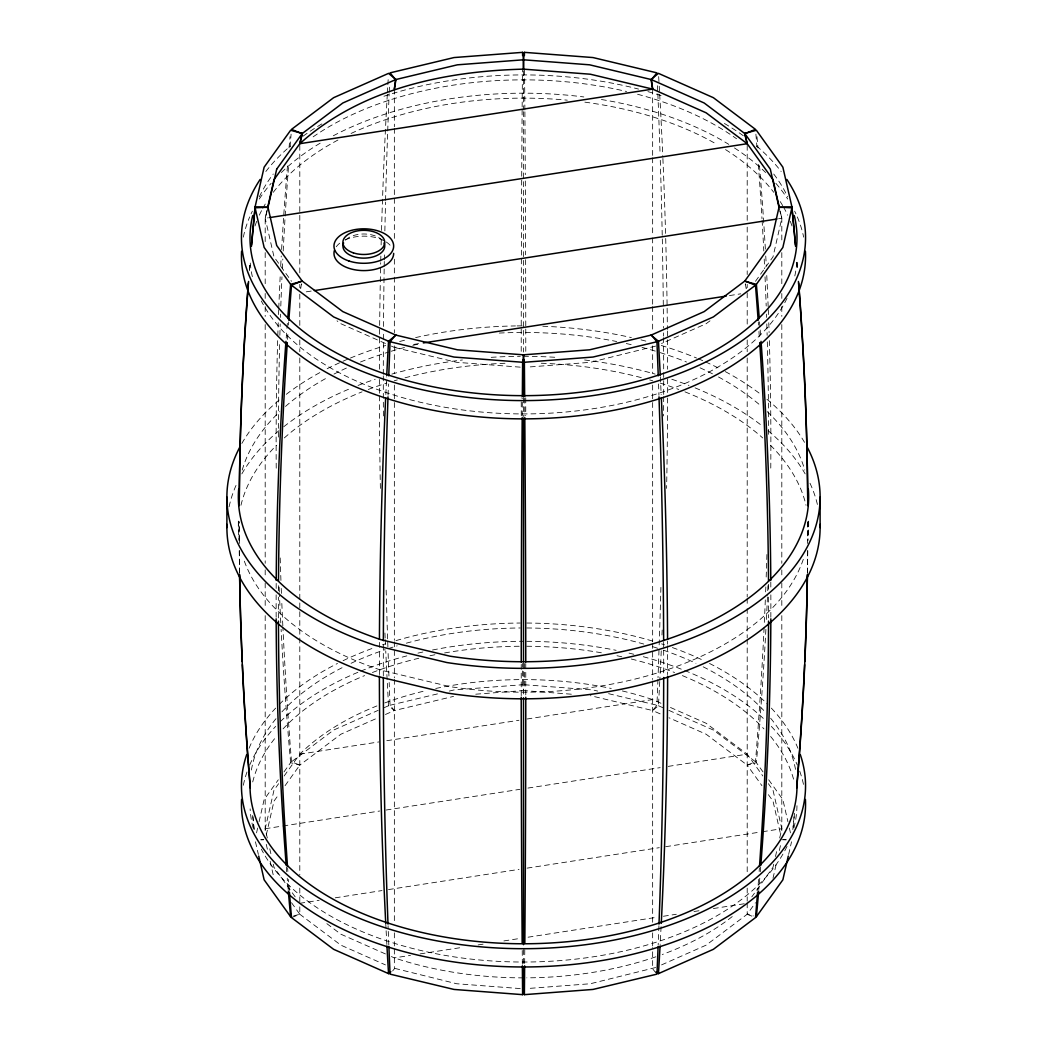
<?xml version="1.0" encoding="UTF-8"?>
<svg xmlns="http://www.w3.org/2000/svg" width="1047" height="1047" viewBox="0 0 1047 1047"><rect width="100%" height="100%" fill="white"/><g stroke="black" fill="none" stroke-linecap="round" stroke-linejoin="round"><path stroke-width="0.75" stroke-dasharray="5 3.75" d="M524.56 663.51A4693.963 334.032 -87.1 0 1 524.377 684.738L523.5 690.562L472.956 694.41M301.549 283.907L300.672 288.37L301.732 284.09M266.959 210.552L265.192 218.273L265.192 242.799M256.554 832.849L257.627 828.085M259.08 821.751L264.132 799.568L278.319 779.793M267.312 837.993L265.192 828.727L274 790.132L278.607 783.706M266.252 835.061L274 801.099L278.607 794.673M773.707 864.246L773 867.322L751.811 896.873M775.474 856.525L777.227 848.803M779.688 837.993L781.808 828.727L773 790.132L768.393 783.706M773 878.289L776.874 861.301M779.334 850.504L780.748 844.327M788.64 854.457L791.532 841.788M267.666 208.549L265.192 218.273L274 256.868L291.511 281.277M266.815 212.083L265.192 218.273L268.425 217.776M283.999 771.888L290.621 762.661L299.795 765.121L340.851 734.235L378.006 717.784M284.13 775.997L299.795 754.167A258.308 149.132 0 0 1 376.933 705.927M285.059 785.682L299.795 765.121L291.498 761.771L333.627 730.073L378.15 710.35M755.489 281.277L773 256.868L781.808 218.273L780.041 210.552M661.573 964.889L706.149 945.14L747.205 914.253L755.489 902.697M392.638 970.962L394.353 968.841L394.353 947.587M657.948 679.254A4693.963 1619.735 -74.9 0 1 656.927 705.246L652.647 710.547L590.351 695.64M659.754 681.505A4693.963 2198.307 -68 0 1 658.458 705.757L652.647 710.547L661.573 714.486M709.997 320.827L706.149 323.719L661.573 343.468M655.618 346.099L590.351 362.314L526.759 367.157M384.079 707.72L388.542 705.743L394.353 710.547L453.534 696.386M385.427 714.486L394.353 710.547L390.06 705.246A4693.963 1619.735 74.9 0 1 389.183 682.5M655.618 967.533L590.351 983.748L526.759 988.577M291.498 917.617L299.795 914.253L340.851 945.14L385.427 964.889M293.684 915.903L299.795 914.253L299.795 906.087M390.06 705.246L438.405 693.677M449.32 691.072L454.005 689.947L522.623 684.738L523.5 690.562L574.044 694.41M306.248 291.838L312.7 290.844M778.575 218.771L781.808 218.273L780.041 211.324M391.382 346.099L394.353 347.421L399.182 346.675M413.683 344.424L421.732 343.18M729.471 295.581L740.753 293.827M299.795 754.167L378.752 741.957M386.801 740.7L518.919 720.271M526.981 719.014L652.647 699.579L661.573 703.532M265.192 828.727L281.316 826.24M282.926 825.991L379.655 811.019M386.094 810.025L519.901 789.333M527.963 788.077L660.147 767.634M668.208 766.391L747.205 754.167L762.87 775.997M299.795 903.299L319.152 900.302M335.262 897.816L382.011 890.578M388.463 889.584L519.037 869.376M527.099 868.133L659.283 847.677M665.735 846.683L760.842 831.972M762.465 831.724L781.808 828.727M391.382 956.565L394.353 957.887L410.463 955.388M420.122 953.896L462.015 947.417M478.126 944.918L486.188 943.674M503.908 940.926L520.019 938.439M528.081 937.196L656.966 917.251M663.418 916.256L676.31 914.267M694.03 911.518L700.469 910.524M713.36 908.534L745.582 903.548M260.873 839.916L263.752 839.759M783.248 839.615L786.127 839.472M781.808 839.694L786.127 839.916M260.873 839.472L263.752 839.615M520.241 367.157L456.649 362.314L394.353 347.421M524.377 684.738L592.995 689.947L597.68 691.072M520.241 988.577L456.649 983.748L391.382 967.533M608.595 693.677L656.94 705.246M747.205 902.815L747.205 914.253L753.317 915.903M747.205 914.253L755.502 917.617M385.427 343.468L340.851 323.719L337.003 320.827M670.486 707.484L706.149 723.281L747.205 754.167M658.458 705.743L662.921 707.72M668.85 710.35L713.373 730.073L755.502 761.771L747.205 765.121L706.149 734.235L668.994 717.784M385.427 953.935L340.851 934.186L325.46 922.603M656.076 973.082L652.647 968.841L652.647 947.587M763.001 771.888L756.379 762.661L747.205 765.121L761.941 785.682M768.681 779.793L782.868 799.568L787.92 821.751M768.393 794.673L773 801.099L780.748 835.061M295.189 896.873L274 867.322L273.293 864.246M291.511 902.697L299.795 914.253M779.387 208.994L781.808 218.273L781.808 242.799M789.373 828.085L790.446 832.849M269.773 848.803L271.526 856.525M266.252 844.327L267.666 850.504M270.126 861.301L273.293 875.2M255.468 841.788L258.36 854.457M745.268 284.09L746.236 288.462L745.451 283.907M808.664 521.144L808.664 527.557M781.808 252.615L781.808 283.685M781.808 293.5L781.808 298.395M781.808 306.575L781.808 316.39M781.808 324.57L781.808 563.325M781.808 569.869L781.808 576.4M781.808 582.943L781.808 609.105M781.808 615.649L781.808 833.15M747.205 145.337L747.205 220.564M747.205 227.107L747.205 274.536M747.205 284.339L747.205 287.611M747.205 292.833L747.205 325.538M747.205 339.948L747.205 351.7M747.205 357.93L747.205 596.999M747.205 598.321L747.205 606.815M747.205 608.451L747.205 637.885M747.205 639.207L747.205 875.004M747.205 888.092L747.205 901.179M652.647 89.113L652.647 156.173M652.647 157.796L652.647 236.295M652.647 237.931L652.647 304.978M652.647 306.614L652.647 332.776M652.647 345.863L652.647 373.661M652.647 385.034L652.647 641.863M652.647 643.421L652.647 679.464M652.647 681.021L652.647 923.048M652.647 932.864L652.647 945.951M523.5 70.777L523.5 110.027M523.5 111.663L523.5 352.054M523.5 397.834L523.5 416.457M523.5 662.764L523.5 696.098M523.5 949.577L523.5 964.287M394.353 89.113L394.353 126.726M394.353 128.362L394.353 241.203M394.353 259.198L394.353 275.544M394.353 277.18L394.353 332.776M394.353 345.863L394.353 373.661M394.353 385.034L394.353 640.227M394.353 641.785L394.353 677.841M394.353 679.385L394.353 923.048M394.353 932.864L394.353 945.951M299.795 145.337L299.795 274.536M299.795 284.339L299.795 287.611M299.795 294.155L299.795 325.538M299.795 339.948L299.795 351.7M299.795 357.93L299.795 610.087M299.795 611.723L299.795 875.004M299.795 888.092L299.795 904.451M265.192 252.615L265.192 283.685M265.192 293.5L265.192 298.395M265.192 306.575L265.192 316.39M265.192 324.57L265.192 563.325M265.192 569.869L265.192 576.4M265.192 582.943L265.192 609.105M265.192 615.649L265.192 833.15M238.336 521.144L238.336 527.557M796.976 805.706A273.489 157.901 0 0 1 793.875 827.902M787.03 846.356A273.489 157.901 0 0 1 525.947 962.023A273.489 157.901 0 0 1 261.318 849.078M253.125 827.902A273.489 157.901 0 0 1 250.128 808.86M252.72 781.939A273.489 157.901 0 0 1 276.356 736.499M283.056 728.882A273.489 157.901 0 0 1 364.618 675.603M372.405 672.514A273.489 157.901 0 0 1 418.839 658.249M430.016 655.736A273.489 157.901 0 0 1 436.468 654.44M444.582 652.948A273.489 157.901 0 0 1 520.28 646.248M526.72 646.248A273.489 157.901 0 0 1 602.418 652.948M616.984 655.736A273.489 157.901 0 0 1 621.8 656.783M631.315 659.021A273.489 157.901 0 0 1 674.595 672.514M682.382 675.603A273.489 157.901 0 0 1 763.944 728.882M770.644 736.499A273.489 157.901 0 0 1 794.28 781.939M251.385 770.016A273.489 157.901 0 0 1 276.356 718.229M281.905 711.868A273.489 157.901 0 0 1 343.822 666.821M351.059 663.301A273.489 157.901 0 0 1 385.139 649.663M388.215 648.63A273.489 157.901 0 0 1 397.153 645.829M406.315 643.185A273.489 157.901 0 0 1 520.28 627.978M526.72 627.978A273.489 157.901 0 0 1 643.761 644.049M652.857 646.745A273.489 157.901 0 0 1 658.785 648.63M663.471 650.2A273.489 157.901 0 0 1 695.941 663.301M703.178 666.821A273.489 157.901 0 0 1 765.095 711.868M770.644 718.229A273.489 157.901 0 0 1 795.615 770.016M243.349 785.237A282.049 162.848 0 0 1 247.288 771.155M249.71 765.017A282.049 162.848 0 0 1 275.662 726.396M280.282 721.671A282.049 162.848 0 0 1 359.252 671.755M360.757 671.127A282.049 162.848 0 0 1 406.851 655.867M417.962 653.119A282.049 162.848 0 0 1 424.401 651.679M432.503 650.004A282.049 162.848 0 0 1 523.5 641.288M526.746 641.301A282.049 162.848 0 0 1 616.12 650.318M629.038 653.119A282.049 162.848 0 0 1 633.828 654.27M643.277 656.705A282.049 162.848 0 0 1 683.194 669.91M684.725 670.512A282.049 162.848 0 0 1 764.572 719.59M771.338 726.396A282.049 162.848 0 0 1 797.291 765.017M799.712 771.155A282.049 162.848 0 0 1 803.651 785.237M249.068 748.278A282.049 162.848 0 0 1 275.662 708.125M279.235 704.435A282.049 162.848 0 0 1 337.474 663.458M343.102 660.683A282.049 162.848 0 0 1 374.617 647.556M382.469 644.834A282.049 162.848 0 0 1 385.427 643.866M395.988 640.607A282.049 162.848 0 0 1 520.254 623.03M526.746 623.03A282.049 162.848 0 0 1 652.543 641.065M661.573 643.866A282.049 162.848 0 0 1 664.531 644.834M672.383 647.556A282.049 162.848 0 0 1 703.898 660.683M709.526 663.458A282.049 162.848 0 0 1 767.765 704.435M771.338 708.125A282.049 162.848 0 0 1 797.932 748.278M229.084 506.8A296.602 171.237 0 0 1 237.002 483.243M241.844 473.885A296.602 171.237 0 0 1 278.895 430.697M283.763 426.731A296.602 171.237 0 0 1 351.91 387.874M358.022 385.44A296.602 171.237 0 0 1 375.192 379.263M391.853 374.106A296.602 171.237 0 0 1 462.381 359.985M491.239 357.328A296.602 171.237 0 0 1 520.294 356.32M523.5 356.32A296.602 171.237 0 0 1 555.761 357.328M584.619 359.985A296.602 171.237 0 0 1 655.147 374.106M671.808 379.263A296.602 171.237 0 0 1 688.978 385.44M695.09 387.874A296.602 171.237 0 0 1 763.237 426.731M768.105 430.697A296.602 171.237 0 0 1 805.156 473.885M809.998 483.243A296.602 171.237 0 0 1 817.916 506.8M241.844 443.444A296.602 171.237 0 0 1 280.099 399.247M286.276 394.313A296.602 171.237 0 0 1 321.704 371.606M327.174 368.74A296.602 171.237 0 0 1 341.466 361.909M342.945 361.254A296.602 171.237 0 0 1 348.9 358.676M350.405 358.048A296.602 171.237 0 0 1 385.702 345.471M399.666 341.505A296.602 171.237 0 0 1 406 339.869M415.633 337.592A296.602 171.237 0 0 1 515.477 325.931M517.087 325.905A296.602 171.237 0 0 1 523.5 325.866M542.817 326.232A296.602 171.237 0 0 1 631.367 337.592M641 339.869A296.602 171.237 0 0 1 647.334 341.505M661.298 345.471A296.602 171.237 0 0 1 696.595 358.048M698.1 358.676A296.602 171.237 0 0 1 704.055 361.254M705.534 361.909A296.602 171.237 0 0 1 719.826 368.74M725.296 371.606A296.602 171.237 0 0 1 760.724 394.313M766.901 399.247A296.602 171.237 0 0 1 805.156 443.444M242.21 470.064A285.164 164.641 0 0 1 279.771 411.641M285.465 406.445A285.164 164.641 0 0 1 328.509 376.972M334.019 374.067A285.164 164.641 0 0 1 346.937 367.824M360.508 362.013A285.164 164.641 0 0 1 389.759 351.7M391.251 351.242A285.164 164.641 0 0 1 404.993 347.368M412.793 345.379A285.164 164.641 0 0 1 420.711 343.534M499.249 333.064A285.164 164.641 0 0 1 616.696 341.518M626.289 343.534A285.164 164.641 0 0 1 634.207 345.379M642.007 347.368A285.164 164.641 0 0 1 658.733 352.158M660.212 352.63A285.164 164.641 0 0 1 686.492 362.013M700.063 367.824A285.164 164.641 0 0 1 712.981 374.067M718.491 376.972A285.164 164.641 0 0 1 761.535 406.445M767.229 411.641A285.164 164.641 0 0 1 804.79 470.064M803.298 559.334A285.164 164.641 0 0 1 449.7 686.583L380.925 670.132A285.164 164.641 0 0 1 243.702 559.334M239.671 543.472A285.164 164.641 0 0 1 238.546 521.223M240.967 505.269A285.164 164.641 0 0 1 276.539 445.237M284.3 437.934A285.164 164.641 0 0 1 362.04 391.853M368.256 389.458A285.164 164.641 0 0 1 386.788 383.071M394.274 380.794A285.164 164.641 0 0 1 397.31 379.917M404.993 377.81A285.164 164.641 0 0 1 505.74 363.244M541.26 363.244A285.164 164.641 0 0 1 642.007 377.81M649.69 379.917A285.164 164.641 0 0 1 652.726 380.794M660.212 383.071A285.164 164.641 0 0 1 678.744 389.458M684.96 391.853A285.164 164.641 0 0 1 762.7 437.934M770.461 445.237A285.164 164.641 0 0 1 806.033 505.269M808.454 521.223A285.164 164.641 0 0 1 807.329 543.472M796.78 262.339A273.489 157.901 0 0 1 794.647 276.644M787.03 298.251A273.489 157.901 0 0 1 525.947 413.918A273.489 157.901 0 0 1 261.318 300.973M252.353 276.644A273.489 157.901 0 0 1 250.22 262.339M255.01 225.956A273.489 157.901 0 0 1 256.711 221.297M259.329 215.159A273.489 157.901 0 0 1 262.038 209.714M262.771 208.366A273.489 157.901 0 0 1 266.763 201.613M273.267 192.308A273.489 157.901 0 0 1 338.207 139.892M351.059 133.466A273.489 157.901 0 0 1 567.291 100.172M584.88 102.161A273.489 157.901 0 0 1 716.894 144.381M725.558 149.616A273.489 157.901 0 0 1 773.733 192.308M780.237 201.613A273.489 157.901 0 0 1 782.698 205.657M783.483 207.005A273.489 157.901 0 0 1 787.671 215.159M790.289 221.297A273.489 157.901 0 0 1 791.99 225.956M259.329 196.888A273.489 157.901 0 0 1 273.267 174.038M313.132 136.856A273.489 157.901 0 0 1 626.577 91.508M637.584 94.256A273.489 157.901 0 0 1 736.551 138.754M773.733 174.038A273.489 157.901 0 0 1 787.671 196.888M243.349 237.132A282.049 162.848 0 0 1 249.71 216.912M251.058 213.876A282.049 162.848 0 0 1 252.366 211.167M259.29 199.035A282.049 162.848 0 0 1 271.121 183.33M281.355 172.533A282.049 162.848 0 0 1 321.128 142.601M333.339 135.757A282.049 162.848 0 0 1 583.82 96.952M601.423 99.517A282.049 162.848 0 0 1 728.777 144.355M734.457 147.941A282.049 162.848 0 0 1 765.645 172.533M775.879 183.33A282.049 162.848 0 0 1 787.71 199.035M794.634 211.167A282.049 162.848 0 0 1 795.942 213.876M797.291 216.912A282.049 162.848 0 0 1 803.651 237.132M265.846 171.499A282.049 162.848 0 0 1 290.412 146.056M303.002 136.215A282.049 162.848 0 0 1 322.594 123.467M383.948 96.245A282.049 162.848 0 0 1 638.578 89.087M647.936 91.626A282.049 162.848 0 0 1 663.052 96.245M724.406 123.467A282.049 162.848 0 0 1 743.998 136.215M756.588 146.056A282.049 162.848 0 0 1 781.154 171.499M290.634 762.661A4693.963 3473.54 38.9 0 1 281.106 629.352M280.779 622.873A4693.963 3473.54 38.9 0 1 279.405 593.741M279.34 592.131A4693.963 3473.54 38.9 0 1 279.065 585.666M276.225 468.179A4693.963 3473.54 38.9 0 1 277.651 340.615M277.795 335.812A4693.963 3473.54 38.9 0 1 278.227 322.738M278.528 314.571A4693.963 3473.54 38.9 0 1 278.711 309.69M278.777 308.054A4693.963 3473.54 38.9 0 1 280.23 275.492M280.727 265.742A4693.963 3473.54 38.9 0 1 281.25 256.005M281.617 249.513A4693.963 3473.54 38.9 0 1 287.506 165.57M289.024 147.902A4693.963 3473.54 38.9 0 1 290.032 136.686M254.172 829.577A4693.963 3818.043 8.6 0 1 252.942 816.778M239.593 573.39A4693.963 3818.043 8.6 0 1 239.305 550.984M239.226 539.781A4693.963 3818.043 8.6 0 1 239.174 522.191M249.33 270.231A4693.963 3818.043 8.6 0 1 249.984 262.3M254.015 829.106A4693.963 3818.043 -8.6 0 1 252.497 813.257M239.541 572.788A4693.963 3818.043 -8.6 0 1 239.279 550.408M239.213 540.802A4693.963 3818.043 -8.6 0 1 239.174 521.615M249.461 270.231A4693.963 3818.043 -8.6 0 1 250.115 262.234M288.187 889.466A4693.963 3473.54 -38.9 0 1 287.231 878.224M286.721 871.785A4693.963 3473.54 -38.9 0 1 286.328 866.955M276.159 617.233A4693.963 3473.54 -38.9 0 1 276.146 594.84M276.172 588.427A4693.963 3473.54 -38.9 0 1 276.199 582.027M286.211 338.102A4693.963 3473.54 -38.9 0 1 286.826 329.962M286.957 328.339A4693.963 3473.54 -38.9 0 1 287.467 321.822M759.533 321.822A4693.963 3473.54 38.9 0 1 760.043 328.339M760.174 329.962A4693.963 3473.54 38.9 0 1 760.789 338.102M770.801 582.027A4693.963 3473.54 38.9 0 1 770.828 588.427M770.854 594.84A4693.963 3473.54 38.9 0 1 770.841 617.233M760.672 866.955A4693.963 3473.54 38.9 0 1 760.279 871.785M759.769 878.224A4693.963 3473.54 38.9 0 1 758.813 889.466M796.885 262.234A4693.963 3818.043 8.6 0 1 797.539 270.231M807.826 521.615A4693.963 3818.043 8.6 0 1 807.787 540.802M807.721 550.408A4693.963 3818.043 8.6 0 1 807.459 572.788M794.503 813.257A4693.963 3818.043 8.6 0 1 792.985 829.106M388.542 705.757A4693.963 2198.307 68 0 1 385.741 650.881M385.453 644.442A4693.963 2198.307 68 0 1 385.231 639.625M385.152 638.016A4693.963 2198.307 68 0 1 384.812 629.993M380.388 488.386A4693.963 2198.307 68 0 1 379.38 394.811M379.38 393.201A4693.963 2198.307 68 0 1 379.367 378.805M379.38 369.211A4693.963 2198.307 68 0 1 380.689 262.705M380.728 261.083A4693.963 2198.307 68 0 1 380.886 254.617M381.121 244.933A4693.963 2198.307 68 0 1 381.252 240.09M381.527 230.419A4693.963 2198.307 68 0 1 387.311 94.387M387.403 92.764A4693.963 2198.307 68 0 1 387.77 86.299M387.861 84.676A4693.963 2198.307 68 0 1 388.345 76.601M291.511 761.771A4693.963 3139.495 50.5 0 1 282.912 627.546M282.834 625.923A4693.963 3139.495 50.5 0 1 281.682 599.905M281.434 593.413A4693.963 3139.495 50.5 0 1 281.172 586.922M280.936 580.431A4693.963 3139.495 50.5 0 1 280.099 554.517M278.41 437.083A4693.963 3139.495 50.5 0 1 279.693 341.846M279.863 335.328A4693.963 3139.495 50.5 0 1 280.203 323.916M280.413 317.411A4693.963 3139.495 50.5 0 1 280.517 314.152M280.805 306.025A4693.963 3139.495 50.5 0 1 281.97 276.84M282.337 268.752A4693.963 3139.495 50.5 0 1 282.795 259.054M283.2 250.992A4693.963 3139.495 50.5 0 1 288.684 164.379M290.058 146.868A4693.963 3139.495 50.5 0 1 291.105 134.16M657.503 85.723A4693.963 1619.735 -74.9 0 1 657.778 92.162M657.843 93.772A4693.963 1619.735 -74.9 0 1 660.068 153.791M660.277 160.322A4693.963 1619.735 -74.9 0 1 662.267 237.329M662.306 238.938A4693.963 1619.735 -74.9 0 1 663.497 328.13M663.536 332.894A4693.963 1619.735 -74.9 0 1 663.549 336.061M663.562 337.644A4693.963 1619.735 -74.9 0 1 663.68 371.096M663.68 372.693A4693.963 1619.735 -74.9 0 1 663.693 377.483M663.693 380.676A4693.963 1619.735 -74.9 0 1 663.68 395.099M663.667 396.695A4693.963 1619.735 -74.9 0 1 663.602 415.973M660.906 587.38A4693.963 1619.735 -74.9 0 1 659.1 646.889M658.995 650.122A4693.963 1619.735 -74.9 0 1 658.013 677.631M524.547 69.953A4693.963 334.032 -87.1 0 1 524.874 110.197M524.887 111.82A4693.963 334.032 -87.1 0 1 525.28 174.653M525.319 181.013A4693.963 334.032 -87.1 0 1 525.62 254.814M525.633 259.669A4693.963 334.032 -87.1 0 1 525.764 327.449M525.764 329.046A4693.963 334.032 -87.1 0 1 525.777 351.36M525.751 397.873A4693.963 334.032 -87.1 0 1 525.738 415.62M660.33 376.789A4693.963 2198.307 68 0 1 661.181 394.51M667.58 640.973A4693.963 2198.307 68 0 1 667.593 644.18M667.593 645.777A4693.963 2198.307 68 0 1 667.62 674.595M661.089 926.634A4693.963 2198.307 68 0 1 660.147 944.499M758.277 321.9A4693.963 3139.495 50.5 0 1 758.499 325.094M758.944 331.454A4693.963 3139.495 50.5 0 1 759.481 339.411M768.524 584.291A4693.963 3139.495 50.5 0 1 768.563 590.704M768.577 597.117A4693.963 3139.495 50.5 0 1 768.577 617.9M759.376 868.251A4693.963 3139.495 50.5 0 1 759.14 871.444M758.552 879.428A4693.963 3139.495 50.5 0 1 757.701 890.578M755.895 134.16A4693.963 3139.495 -50.5 0 1 756.942 146.868M758.316 164.379A4693.963 3139.495 -50.5 0 1 762.007 218.797M762.111 220.407A4693.963 3139.495 -50.5 0 1 763.8 250.992M764.205 259.054A4693.963 3139.495 -50.5 0 1 764.663 268.752M765.03 276.84A4693.963 3139.495 -50.5 0 1 766.195 306.025M766.483 314.152A4693.963 3139.495 -50.5 0 1 766.587 317.411M766.797 323.916A4693.963 3139.495 -50.5 0 1 767.137 335.328M767.307 341.846A4693.963 3139.495 -50.5 0 1 768.59 437.083M766.901 554.517A4693.963 3139.495 -50.5 0 1 766.064 580.431M765.828 586.922A4693.963 3139.495 -50.5 0 1 765.566 593.413M765.318 599.905A4693.963 3139.495 -50.5 0 1 764.166 625.923M764.088 627.546A4693.963 3139.495 -50.5 0 1 755.489 761.771M658.655 76.601A4693.963 2198.307 -68 0 1 659.139 84.676M659.23 86.299A4693.963 2198.307 -68 0 1 659.597 92.764M659.689 94.387A4693.963 2198.307 -68 0 1 662.816 156.88M662.895 158.463A4693.963 2198.307 -68 0 1 665.656 236.871M665.709 238.48A4693.963 2198.307 -68 0 1 667.109 306.562M667.122 308.184A4693.963 2198.307 -68 0 1 667.384 329.425M667.397 331.009A4693.963 2198.307 -68 0 1 667.62 369.211M667.633 378.805A4693.963 2198.307 -68 0 1 667.62 396.407M667.606 398.017A4693.963 2198.307 -68 0 1 666.612 488.386M662.188 629.993A4693.963 2198.307 -68 0 1 661.848 638.016M661.259 650.881A4693.963 2198.307 -68 0 1 659.832 679.883M797.016 262.3A4693.963 3818.043 -8.6 0 1 797.67 270.231M807.826 522.191A4693.963 3818.043 -8.6 0 1 807.774 539.781M807.695 550.984A4693.963 3818.043 -8.6 0 1 807.407 573.39M794.058 816.778A4693.963 3818.043 -8.6 0 1 792.828 829.577M756.968 136.686A4693.963 3473.54 -38.9 0 1 757.976 147.902M759.494 165.57A4693.963 3473.54 -38.9 0 1 765.383 249.513M765.75 256.005A4693.963 3473.54 -38.9 0 1 766.273 265.742M766.77 275.492A4693.963 3473.54 -38.9 0 1 768.223 308.054M768.289 309.69A4693.963 3473.54 -38.9 0 1 768.472 314.571M768.773 322.738A4693.963 3473.54 -38.9 0 1 769.1 332.54M769.349 340.615A4693.963 3473.54 -38.9 0 1 770.775 468.179M767.935 585.666A4693.963 3473.54 -38.9 0 1 767.53 595.363M767.451 596.986A4693.963 3473.54 -38.9 0 1 766.221 622.873M765.894 629.352A4693.963 3473.54 -38.9 0 1 756.366 762.661M522.623 684.738A4693.963 334.032 87.1 0 1 522.44 663.51M521.262 415.62A4693.963 334.032 87.1 0 1 521.249 397.873M521.223 351.36A4693.963 334.032 87.1 0 1 521.694 177.833M521.707 176.249A4693.963 334.032 87.1 0 1 522.139 108.574M522.152 106.964A4693.963 334.032 87.1 0 1 522.453 69.953M388.934 676.009A4693.963 1619.735 74.9 0 1 388.005 650.122M387.9 646.889A4693.963 1619.735 74.9 0 1 387.678 640.437M387.626 638.827A4693.963 1619.735 74.9 0 1 386.094 587.38M383.398 415.973A4693.963 1619.735 74.9 0 1 383.333 399.902M383.333 398.305A4693.963 1619.735 74.9 0 1 383.307 375.886M383.307 374.289A4693.963 1619.735 74.9 0 1 383.411 340.825M383.424 339.241A4693.963 1619.735 74.9 0 1 383.464 332.894M383.503 326.494A4693.963 1619.735 74.9 0 1 384.184 267.967M384.21 266.357A4693.963 1619.735 74.9 0 1 384.288 261.501M384.314 259.892A4693.963 1619.735 74.9 0 1 384.432 253.439M384.864 230.903A4693.963 1619.735 74.9 0 1 385.532 202.084M385.571 200.487A4693.963 1619.735 74.9 0 1 387.652 132.616M387.704 130.993A4693.963 1619.735 74.9 0 1 389.157 93.772M389.222 92.162A4693.963 1619.735 74.9 0 1 389.497 85.723M524.665 398.135A4693.963 334.032 87.1 0 1 524.796 416.012M525.764 663.602A4693.963 334.032 87.1 0 1 525.777 695.64M524.769 949.721A4693.963 334.032 87.1 0 1 524.652 964.208M658.537 383.948A4693.963 1619.735 74.9 0 1 658.943 395.256M663.654 642.282A4693.963 1619.735 74.9 0 1 663.667 648.695M663.667 650.305A4693.963 1619.735 74.9 0 1 663.68 675.904M658.929 925.744A4693.963 1619.735 74.9 0 1 658.17 945.166M388.83 945.166A4693.963 1619.735 -74.9 0 1 388.071 925.744M383.32 675.904A4693.963 1619.735 -74.9 0 1 383.346 642.282M388.057 395.256A4693.963 1619.735 -74.9 0 1 388.463 383.948M522.348 964.208A4693.963 334.032 -87.1 0 1 522.231 949.721M521.223 695.64A4693.963 334.032 -87.1 0 1 521.236 663.602M522.204 416.012A4693.963 334.032 -87.1 0 1 522.335 398.135M289.299 890.578A4693.963 3139.495 -50.5 0 1 288.449 879.428M287.86 871.444A4693.963 3139.495 -50.5 0 1 287.624 868.251M278.423 617.9A4693.963 3139.495 -50.5 0 1 278.423 597.117M278.437 590.704A4693.963 3139.495 -50.5 0 1 278.476 584.291M287.519 339.411A4693.963 3139.495 -50.5 0 1 288.056 331.454M288.501 325.094A4693.963 3139.495 -50.5 0 1 288.723 321.9M386.853 944.499A4693.963 2198.307 -68 0 1 386.081 929.88M385.99 928.257A4693.963 2198.307 -68 0 1 385.741 923.375M379.38 674.595A4693.963 2198.307 -68 0 1 379.394 648.983M379.394 647.386A4693.963 2198.307 -68 0 1 379.42 640.973M385.82 394.51A4693.963 2198.307 -68 0 1 386.67 376.789M732.246 916.57A258.308 149.132 0 0 1 662.228 954.524M655.867 956.788A258.308 149.132 0 0 1 526.772 977.846M523.5 977.859A258.308 149.132 0 0 1 394.353 957.887M384.773 702.93A258.308 149.132 0 0 1 426.221 690.575M435.735 688.468A258.308 149.132 0 0 1 611.265 688.468M622.35 690.955A258.308 149.132 0 0 1 652.647 699.579M336.257 246.778A29.84 17.223 0 0 1 341.401 242.001M345.039 239.985A29.84 17.223 0 0 1 384.916 241.19M386.251 242.001A29.84 17.223 0 0 1 391.382 246.778M345.693 240.025A20.927 12.08 0 0 1 381.946 240.025"/><path stroke-width="1.5" d="M523.5 396.839L523.657 359.527M267.666 207.463L274 179.678L299.795 143.701L652.647 89.113L651.456 79.637L656.94 72.858L592.995 57.559L524.377 52.35L523.251 59.81L523.5 69.141L590.351 74.219L652.647 89.113L706.149 112.814L747.205 143.701L773 179.678L779.334 207.463M522.348 396.512A4693.963 334.032 -87.1 0 1 522.623 362.262L523.749 354.802M388.895 946.776A4693.963 1619.735 -74.9 0 0 390.073 974.142L454.005 989.441L522.623 994.65L523.5 988.826L523.5 967.559M251.489 244.841A4693.963 3818.043 8.6 0 1 255.115 206.796L264.132 167.18L290.621 130.273L302.374 133.44L299.795 143.701C360.39 88.943 443.993 71.144 523.5 69.141L523.749 59.81L522.623 52.35L454.005 57.559L390.06 72.858L395.544 79.637L394.353 89.113L395.975 79.493L388.542 73.369L333.627 97.685L291.498 129.383L302.125 133.676L299.795 143.701M778.981 207.162L791.898 207.816L782.868 247.432L756.379 284.339L744.626 281.185M788.286 856.053L782.868 879.82L756.379 916.727M388.751 375.847A4693.963 1619.735 -74.9 0 1 390.073 341.754L395.544 334.975M386.749 375.179A4693.963 2198.307 -68 0 1 388.542 341.243L395.975 335.119M390.858 971.721L388.542 973.631L333.627 949.315L291.498 917.617A4693.963 3139.495 -50.5 0 1 289.417 892.175M651.025 335.119L658.458 341.257L713.373 316.927L755.502 285.229L744.875 280.936M302.125 280.936L291.498 285.229L333.627 316.927L388.542 341.257M302.374 281.185L290.621 284.339L264.132 247.432L255.102 207.816L268.019 207.162M658.249 375.847A4693.963 1619.735 74.9 0 0 656.927 341.754L592.995 357.053L524.377 362.262L523.251 354.802M270.034 217.527L747.205 143.701L744.875 133.676L755.502 129.383L713.373 97.685L658.458 73.369L651.025 79.493L652.647 89.113M314.309 290.595L776.966 219.019M423.354 342.932L726.252 296.079M523.5 988.826L524.377 994.65L592.995 989.441L656.94 974.142A4693.963 1619.735 74.9 0 0 658.105 946.776M778.981 207.45L791.898 206.796A4693.963 3818.043 -8.6 0 1 795.511 244.841M255.102 206.796L268.019 207.45M522.623 362.262L454.005 357.053L390.06 341.754M656.142 971.721L658.458 973.631L713.373 949.315L755.502 917.617A4693.963 3139.495 50.5 0 0 757.583 892.175M651.456 334.975L656.94 341.754M290.621 916.727L264.132 879.82L258.714 856.053M747.205 143.701L744.626 133.44L756.379 130.273L782.868 167.18L791.898 206.796M523.343 359.527L523.5 367.405M820.102 497.103L820.102 527.557M523.5 418.093L523.5 661.756M523.5 697.734L523.5 944.669M226.898 497.103L226.898 527.557M796.937 782.711A273.489 157.901 0 0 1 523.5 943.766A273.489 157.901 0 0 1 250.063 782.711M805.431 799.437A282.049 162.848 0 0 1 523.5 966.97A282.049 162.848 0 0 1 241.569 799.437M800.248 754.442A282.049 162.848 0 0 1 523.5 948.7A282.049 162.848 0 0 1 246.752 754.442M807.355 447.435A296.602 171.237 0 0 1 736.604 616.212A296.602 171.237 0 0 1 446.729 662.515L375.192 645.41A296.602 171.237 0 0 1 239.645 447.435M820.05 524.39A296.602 171.237 0 0 1 446.729 692.97L375.192 675.865A296.602 171.237 0 0 1 226.95 524.39M808.323 489.171A285.164 164.641 0 0 1 449.7 656.129L380.925 639.691A285.164 164.641 0 0 1 238.677 489.171M794.28 215.564A273.489 157.901 0 0 1 523.5 395.661A273.489 157.901 0 0 1 252.72 215.564M805.431 251.332A282.049 162.848 0 0 1 523.5 418.865A282.049 162.848 0 0 1 241.569 251.332M786.834 179.417A282.049 162.848 0 0 1 523.5 400.595A282.049 162.848 0 0 1 260.166 179.417M250.115 784.766A4693.963 3818.043 8.6 0 1 242.407 664.662M242.263 661.455A4693.963 3818.043 8.6 0 1 239.619 574.986M239.24 501.395A4693.963 3818.043 8.6 0 1 248.335 282.939M250.246 787.881A4693.963 3818.043 -8.6 0 1 239.567 574.384M239.24 505.622A4693.963 3818.043 -8.6 0 1 248.571 281.447M251.489 246.228A4693.963 3818.043 -8.6 0 1 255.115 207.816M290.634 916.727A4693.963 3473.54 -38.9 0 1 288.318 891.076M286.211 865.359A4693.963 3473.54 -38.9 0 1 276.159 618.829M276.212 580.418A4693.963 3473.54 -38.9 0 1 285.962 341.348M287.729 318.576A4693.963 3473.54 -38.9 0 1 290.634 284.339M756.366 284.339A4693.963 3473.54 38.9 0 1 759.271 318.576M761.038 341.348A4693.963 3473.54 38.9 0 1 770.788 580.418M770.841 618.829A4693.963 3473.54 38.9 0 1 760.789 865.359M758.682 891.076A4693.963 3473.54 38.9 0 1 756.366 916.727M791.885 207.816A4693.963 3818.043 8.6 0 1 795.511 246.228M798.429 281.447A4693.963 3818.043 8.6 0 1 807.761 505.622M807.433 574.384A4693.963 3818.043 8.6 0 1 796.754 787.881M524.377 52.363A4693.963 334.032 -87.1 0 1 524.416 55.556M658.458 341.243A4693.963 2198.307 68 0 1 660.251 375.179M661.338 397.729A4693.963 2198.307 68 0 1 667.567 639.364M667.62 676.192A4693.963 2198.307 68 0 1 661.259 923.375M660.055 946.122A4693.963 2198.307 68 0 1 658.458 973.631M755.489 285.229A4693.963 3139.495 50.5 0 1 758.159 320.317M759.703 342.591A4693.963 3139.495 50.5 0 1 768.511 581.085M768.563 621.093A4693.963 3139.495 50.5 0 1 759.481 866.654M798.665 282.939A4693.963 3818.043 -8.6 0 1 807.761 501.395M807.381 574.986A4693.963 3818.043 -8.6 0 1 804.737 661.455M804.593 664.662A4693.963 3818.043 -8.6 0 1 796.885 784.766M522.584 55.556A4693.963 334.032 87.1 0 1 522.623 52.363M524.377 362.262A4693.963 334.032 87.1 0 1 524.652 396.512M524.809 417.635A4693.963 334.032 87.1 0 1 525.764 662.005M525.777 697.237A4693.963 334.032 87.1 0 1 524.822 943.268M524.639 965.818A4693.963 334.032 87.1 0 1 524.377 994.637M658.995 396.878A4693.963 1619.735 74.9 0 1 663.641 640.672M663.68 677.501A4693.963 1619.735 74.9 0 1 658.995 924.121M388.005 924.121A4693.963 1619.735 -74.9 0 1 383.32 677.501M383.359 640.672A4693.963 1619.735 -74.9 0 1 388.005 396.878M522.623 994.637A4693.963 334.032 -87.1 0 1 522.361 965.818M522.178 943.268A4693.963 334.032 -87.1 0 1 521.223 697.237M521.236 662.005A4693.963 334.032 -87.1 0 1 522.191 417.635M287.519 866.654A4693.963 3139.495 -50.5 0 1 278.437 621.093M278.489 581.085A4693.963 3139.495 -50.5 0 1 287.297 342.591M288.841 320.317A4693.963 3139.495 -50.5 0 1 291.511 285.229M388.542 973.631A4693.963 2198.307 -68 0 1 386.945 946.122M385.741 923.375A4693.963 2198.307 -68 0 1 379.38 676.192M379.433 639.364A4693.963 2198.307 -68 0 1 385.662 397.729M393.659 253.374A29.84 17.223 0 0 1 361.215 270.532A29.84 17.223 0 0 1 334.438 250.377M384.04 242.93A20.927 12.08 0 0 1 363.819 258.138A20.927 12.08 0 0 1 343.612 242.93M276.696 169.13L267.993 207.306L276.696 245.482L302.217 281.067L342.827 311.613L395.74 335.066L457.369 349.803L523.5 354.828L589.631 349.803L651.26 335.066L704.173 311.613L744.783 281.067L770.304 245.482L779.007 207.306L770.304 169.13L744.783 133.545L704.173 102.999L651.26 79.559L589.631 64.822L523.5 59.797L457.369 64.822L395.74 79.559L342.827 102.999L302.217 133.545L276.696 169.13M348.9 260.978A29.84 17.223 0 0 0 393.659 246.058A29.84 17.223 0 0 0 348.9 231.138A29.84 17.223 0 0 0 348.9 260.978M353.363 252.864A20.927 12.08 0 0 0 384.746 242.407A20.927 12.08 0 0 0 353.363 231.937A20.927 12.08 0 0 0 353.363 252.864"/></g></svg>
